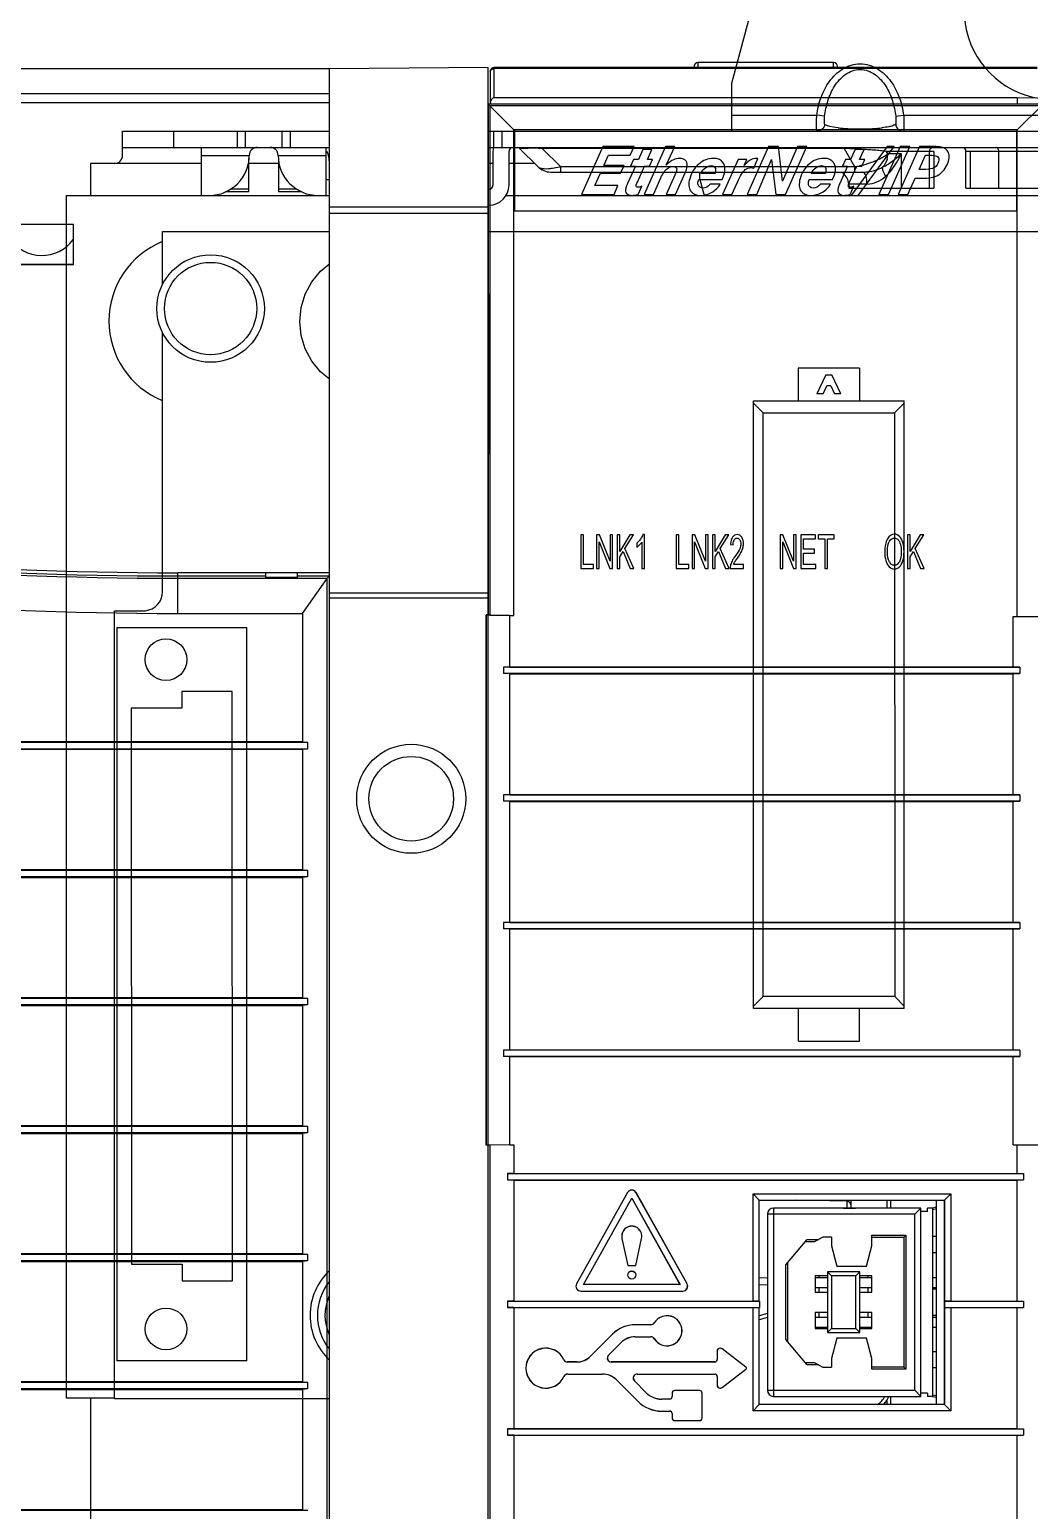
# Model space of a CAD drawing. Header units: millimetres. Extents: x 30557 to 235556, y -116603 to -73383.
# Drawn here: x 131482.9 to 131545.4, y -74309.4 to -74216.9 of the extents above; entities that cross this region are included whole.
import ezdxf

# ---------------------------------------------------------------- set-up
doc = ezdxf.new("R2010")
doc.units = ezdxf.units.MM

# ---------------------------------------------------------------- blocks, each defined once
blk = doc.blocks.new('1756-PA72')
at = {"linetype": 'Continuous'}
for p, q in [((8266.704, 5720.751), (8170.691, 5720.751)), ((8266.704, 5718.651), (8266.704, 5720.751)), ((8183.306, 5719.201), (8266.704, 5719.201)), ((8183.232, 5718.651), (8266.704, 5718.651)), ((8266.704, 5582.66), (8266.704, 5718.651)), ((8250.705, 5711.022), (8246.705, 5711.022)), ((8250.676, 5710.993), (8250.676, 5708.551)), ((8250.705, 5708.522), (8250.705, 5711.022)), ((8246.705, 5708.522), (8250.705, 5708.522)), ((8246.735, 5708.551), (8250.676, 5708.55)), ((8266.704, 5689.253), (8257.205, 5689.253)), ((8257.205, 5689.253), (8257.205, 5686.713)), ((8257.205, 5689.053), (8262.704, 5689.053)), ((8257.205, 5688.913), (8266.566, 5688.907)), ((8262.704, 5689.253), (8262.704, 5688.959)), ((8264.704, 5688.959), (8262.704, 5688.959)), ((8264.704, 5688.959), (8264.704, 5689.253)), ((8264.704, 5689.053), (8266.704, 5689.053)), ((8265.026, 5686.713), (8266.563, 5688.902)), ((8266.563, 5688.909), (8266.704, 5689.053)), ((8266.563, 5582.66), (8266.563, 5688.909)), ((8257.205, 5686.713), (8265.026, 5686.713)), ((8265.026, 5686.713), (8265.026, 5678.689)), ((8265.026, 5678.689), (8192.003, 5678.689)), ((8265.362, 5678.654), (8192.035, 5678.654)), ((8265.026, 5678.689), (8265.362, 5678.654)), ((8265.362, 5678.254), (8265.362, 5678.654)), ((8191.965, 5678.219), (8265.026, 5678.219)), ((8192.003, 5678.254), (8265.362, 5678.254)), ((8265.362, 5678.254), (8265.026, 5678.219)), ((8265.026, 5678.219), (8265.026, 5670.689)), ((8191.422, 5670.219), (8265.026, 5670.219)), ((8265.026, 5670.689), (8191.449, 5670.689)), ((8265.362, 5670.254), (8191.459, 5670.254)), ((8265.362, 5670.654), (8191.482, 5670.654)), ((8265.026, 5670.689), (8265.362, 5670.654)), ((8265.362, 5670.254), (8265.026, 5670.219)), ((8265.026, 5670.219), (8265.026, 5662.69)), ((8265.362, 5670.254), (8265.362, 5670.654)), ((8265.026, 5662.69), (8191.072, 5662.69)), ((8265.362, 5662.655), (8191.114, 5662.655)), ((8265.026, 5662.69), (8265.362, 5662.655)), ((8265.362, 5662.255), (8265.362, 5662.655)), ((8191.072, 5662.22), (8265.026, 5662.22)), ((8265.362, 5662.255), (8191.107, 5662.255)), ((8265.362, 5662.255), (8265.026, 5662.22)), ((8265.026, 5662.22), (8265.026, 5654.69)), ((8265.026, 5654.69), (8190.894, 5654.69)), ((8265.362, 5654.655), (8190.931, 5654.655)), ((8265.026, 5654.69), (8265.362, 5654.655)), ((8265.362, 5654.255), (8265.362, 5654.655)), ((8190.894, 5654.22), (8265.026, 5654.22)), ((8265.362, 5654.255), (8190.929, 5654.255)), ((8265.362, 5654.255), (8265.026, 5654.22)), ((8265.026, 5654.22), (8265.026, 5646.691)), ((8265.026, 5646.691), (8190.901, 5646.691)), ((8190.901, 5646.221), (8265.026, 5646.221)), ((8265.362, 5646.656), (8190.933, 5646.656)), ((8265.362, 5646.256), (8190.936, 5646.256)), ((8265.026, 5646.691), (8265.362, 5646.656)), ((8265.362, 5646.256), (8265.026, 5646.221)), ((8265.026, 5646.221), (8265.026, 5638.691)), ((8265.362, 5646.256), (8265.362, 5646.656)), ((8265.026, 5638.691), (8191.093, 5638.691)), ((8265.362, 5638.656), (8191.121, 5638.656)), ((8265.026, 5638.691), (8265.362, 5638.656)), ((8265.362, 5638.256), (8265.362, 5638.656)), ((8191.093, 5638.221), (8265.026, 5638.221)), ((8265.362, 5638.256), (8191.128, 5638.256)), ((8265.362, 5638.256), (8265.026, 5638.221)), ((8265.026, 5638.221), (8265.026, 5630.692)), ((8265.026, 5630.692), (8191.456, 5630.692)), ((8265.362, 5630.657), (8191.493, 5630.657)), ((8265.026, 5630.692), (8265.362, 5630.657))]:
    blk.add_line(p, q, dxfattribs=at)
for centre, radius, start, end in [((8248.721, 5711.491), 2.413, 214.20813, 324.19536), ((8257.205, 5941.937), 252.684, 260.89232, 270), ((8257.205, 5941.737), 252.824, 260.89238, 270.00006), ((8257.205, 5941.737), 252.684, 260.89244, 270.00013), ((8257.205, 5941.737), 255.024, 260.89232, 270)]:
    blk.add_arc(centre, radius, start, end, dxfattribs=at)
blk = doc.blocks.new('1756-EN2TR-Z')
at = {"color": 7, "linetype": 'Continuous'}
for p, q in [((0.02, 144.484), (0.02, 142.436)), ((34.206, 144.733), (0.269, 144.733)), ((12.752, 144.783), (12.752, 144.733)), ((21.474, 145.032), (13.001, 145.032)), ((21.723, 144.733), (21.723, 144.783)), ((32.962, 142.828), (0.269, 142.828)), ((32.962, 142.828), (34.206, 142.85)), ((32.962, 142.828), (32.962, 142.436)), ((-0.115, 142.436), (-0.115, 110.511)), ((1.495, 140.826), (-0.115, 142.436)), ((34.57, 142.436), (-0.115, 142.436)), ((0, 110.503), (0, 142.321)), ((34.455, 142.321), (0, 142.321)), ((32.96, 140.826), (34.57, 142.436)), ((1.495, 110.477), (1.495, 140.826)), ((32.96, 140.826), (1.495, 140.826)), ((1.528, 140.826), (1.528, 135.762)), ((32.927, 135.762), (32.927, 140.826)), ((32.96, 110.424), (32.96, 140.826)), ((7.054, 139.789), (5.721, 136.799)), ((9.011, 139.789), (7.054, 139.789)), ((8.762, 139.237), (9.011, 139.789)), ((10.974, 139.789), (9.637, 136.799)), ((11.549, 139.789), (10.974, 139.789)), ((11.019, 138.628), (11.549, 139.789)), ((17.416, 139.789), (16.085, 136.799)), ((18.027, 139.789), (17.416, 139.789)), ((18.285, 137.617), (18.027, 139.789)), ((19.217, 139.789), (18.285, 137.617)), ((18.472, 136.799), (19.801, 139.789)), ((19.801, 139.789), (19.217, 139.789)), ((24.818, 139.789), (22.572, 136.736)), ((23.009, 136.736), (25.254, 139.789)), ((25.64, 139.789), (24.303, 136.799)), ((25.254, 139.789), (24.818, 139.789)), ((24.91, 136.799), (26.247, 139.789)), ((26.848, 139.789), (25.513, 136.799)), ((26.247, 139.789), (25.64, 139.789)), ((27.893, 139.789), (26.848, 139.789)), ((7.121, 138.608), (7.4, 139.237)), ((7.4, 139.237), (8.762, 139.237)), ((8.961, 138.981), (8.774, 138.563)), ((9.274, 138.981), (8.961, 138.981)), ((9.558, 139.603), (9.274, 138.981)), ((10.125, 139.603), (9.558, 139.603)), ((9.84, 138.981), (10.125, 139.603)), ((10.157, 138.981), (9.84, 138.981)), ((9.972, 138.563), (10.157, 138.981)), ((15.521, 138.981), (14.54, 136.799)), ((16.061, 138.981), (15.521, 138.981)), ((15.889, 138.608), (16.061, 138.981)), ((16.485, 138.443), (16.732, 139.04)), ((16.732, 139.04), (16.636, 139.046)), ((16.67, 136.799), (17.604, 138.969)), ((17.604, 138.969), (17.863, 136.799)), ((22.226, 138.981), (22.039, 138.563)), ((22.539, 138.981), (22.226, 138.981)), ((22.823, 139.603), (22.539, 138.981)), ((23.389, 139.603), (22.823, 139.603)), ((23.105, 138.981), (23.389, 139.603)), ((23.422, 138.981), (23.105, 138.981)), ((23.237, 138.563), (23.422, 138.981)), ((26.831, 138.354), (27.224, 139.237)), ((27.224, 139.237), (27.611, 139.237)), ((6.563, 137.351), (6.899, 138.113)), ((6.899, 138.113), (8.154, 138.113)), ((8.38, 138.608), (7.121, 138.608)), ((8.154, 138.113), (8.38, 138.608)), ((9.085, 138.563), (8.601, 137.477)), ((8.774, 138.563), (9.085, 138.563)), ((9.216, 137.568), (9.667, 138.563)), ((9.667, 138.563), (9.972, 138.563)), ((11.557, 138.007), (11.02, 136.799)), ((11.604, 136.799), (12.202, 138.135)), ((14.075, 138.094), (13.176, 138.094)), ((20.975, 138.094), (20.076, 138.094)), ((22.349, 138.563), (21.866, 137.477)), ((22.039, 138.563), (22.349, 138.563)), ((22.481, 137.568), (22.932, 138.563)), ((22.932, 138.563), (23.237, 138.563)), ((27.247, 138.354), (26.831, 138.354)), ((7.995, 137.351), (6.563, 137.351)), ((7.755, 136.799), (7.995, 137.351)), ((9.258, 136.799), (9.484, 137.303)), ((10.218, 136.799), (10.676, 137.82)), ((13.015, 137.607), (13.052, 137.717)), ((13.052, 137.717), (14.518, 137.717)), ((14.39, 137.43), (13.755, 137.43)), ((15.125, 136.799), (15.469, 137.568)), ((19.915, 137.607), (19.952, 137.717)), ((19.952, 137.717), (21.418, 137.717)), ((21.291, 137.43), (20.655, 137.43)), ((22.522, 136.799), (22.749, 137.303)), ((26.128, 136.799), (26.579, 137.802)), ((26.579, 137.802), (27.174, 137.802)), ((5.721, 136.799), (7.755, 136.799)), ((9.637, 136.799), (10.218, 136.799)), ((11.02, 136.799), (11.604, 136.799)), ((14.54, 136.799), (15.125, 136.799)), ((16.085, 136.799), (16.67, 136.799)), ((17.863, 136.799), (18.472, 136.799)), ((22.572, 136.736), (23.009, 136.736)), ((24.303, 136.799), (24.91, 136.799)), ((25.513, 136.799), (26.128, 136.799)), ((1.528, 135.762), (32.927, 135.762)), ((-0.104, 120.565), (-0.104, 130.585)), ((-0.104, 130.585), (-0.09, 130.585)), ((-0.09, 130.585), (-0.09, 120.565)), ((-0.09, 120.565), (-0.104, 120.565)), ((5.679, 115.524), (5.679, 113.415)), ((5.846, 115.524), (5.679, 115.524)), ((5.846, 113.663), (5.846, 115.524)), ((6.667, 115.524), (6.667, 113.415)), ((6.839, 115.524), (6.667, 115.524)), ((6.828, 113.415), (6.828, 115.072)), ((6.828, 115.072), (7.493, 113.415)), ((7.504, 113.868), (6.839, 115.524)), ((7.504, 115.524), (7.504, 113.868)), ((7.665, 115.524), (7.504, 115.524)), ((7.665, 113.415), (7.665, 115.524)), ((7.939, 115.524), (7.939, 113.415)), ((8.107, 115.524), (7.939, 115.524)), ((8.736, 115.524), (8.107, 114.478)), ((8.107, 114.478), (8.107, 115.524)), ((8.432, 114.669), (8.963, 115.524)), ((8.963, 115.524), (8.736, 115.524)), ((9.182, 115.003), (9.182, 114.753)), ((9.493, 115.065), (9.493, 113.415)), ((9.648, 115.533), (9.548, 115.533)), ((9.648, 113.415), (9.648, 115.533)), ((11.643, 115.524), (11.643, 113.415)), ((11.811, 115.524), (11.643, 115.524)), ((11.811, 113.663), (11.811, 115.524)), ((12.632, 115.524), (12.632, 113.415)), ((12.804, 115.524), (12.632, 115.524)), ((12.793, 113.415), (12.793, 115.072)), ((12.793, 115.072), (13.458, 113.415)), ((13.469, 113.868), (12.804, 115.524)), ((13.469, 115.524), (13.469, 113.868)), ((13.629, 115.524), (13.469, 115.524)), ((13.629, 113.415), (13.629, 115.524)), ((13.904, 115.524), (13.904, 113.415)), ((14.072, 115.524), (13.904, 115.524)), ((14.7, 115.524), (14.072, 114.478)), ((14.072, 114.478), (14.072, 115.524)), ((14.396, 114.669), (14.927, 115.524)), ((14.927, 115.524), (14.7, 115.524)), ((15.037, 114.923), (15.197, 114.895)), ((18.141, 115.524), (18.141, 113.415)), ((18.313, 115.524), (18.141, 115.524)), ((18.301, 113.415), (18.301, 115.072)), ((18.301, 115.072), (18.966, 113.415)), ((18.978, 113.868), (18.313, 115.524)), ((18.978, 115.524), (18.978, 113.868)), ((19.138, 115.524), (18.978, 115.524)), ((19.138, 113.415), (19.138, 115.524)), ((19.423, 115.524), (19.423, 113.415)), ((20.338, 115.524), (19.423, 115.524)), ((19.591, 114.629), (19.591, 115.275)), ((19.591, 115.275), (20.338, 115.275)), ((20.338, 115.275), (20.338, 115.524)), ((20.504, 115.524), (20.504, 115.275)), ((21.508, 115.524), (20.504, 115.524)), ((20.504, 115.275), (20.921, 115.275)), ((20.921, 115.275), (20.921, 113.415)), ((21.089, 113.415), (21.089, 115.275)), ((21.089, 115.275), (21.508, 115.275)), ((21.508, 115.275), (21.508, 115.524)), ((26.091, 115.524), (26.091, 113.415)), ((26.259, 115.524), (26.091, 115.524)), ((26.887, 115.524), (26.259, 114.478)), ((26.259, 114.478), (26.259, 115.524)), ((26.583, 114.669), (27.114, 115.524)), ((27.114, 115.524), (26.887, 115.524)), ((8.107, 114.146), (8.314, 114.482)), ((8.107, 113.415), (8.107, 114.146)), ((8.314, 114.482), (8.765, 113.415)), ((8.986, 113.415), (8.432, 114.669)), ((14.072, 114.146), (14.279, 114.482)), ((14.072, 113.415), (14.072, 114.146)), ((14.279, 114.482), (14.73, 113.415)), ((14.951, 113.415), (14.396, 114.669)), ((20.291, 114.629), (19.591, 114.629)), ((19.591, 113.663), (19.591, 114.382)), ((19.591, 114.382), (20.291, 114.382)), ((20.291, 114.382), (20.291, 114.629)), ((26.259, 114.146), (26.466, 114.482)), ((26.259, 113.415), (26.259, 114.146)), ((26.466, 114.482), (26.917, 113.415)), ((27.138, 113.415), (26.583, 114.669)), ((5.679, 113.415), (6.47, 113.415)), ((6.47, 113.663), (5.846, 113.663)), ((6.47, 113.415), (6.47, 113.663)), ((6.667, 113.415), (6.828, 113.415)), ((7.493, 113.415), (7.665, 113.415)), ((7.939, 113.415), (8.107, 113.415)), ((8.765, 113.415), (8.986, 113.415)), ((9.493, 113.415), (9.648, 113.415)), ((11.643, 113.415), (12.434, 113.415)), ((12.434, 113.663), (11.811, 113.663)), ((12.434, 113.415), (12.434, 113.663)), ((12.632, 113.415), (12.793, 113.415)), ((13.458, 113.415), (13.629, 113.415)), ((13.904, 113.415), (14.072, 113.415)), ((14.73, 113.415), (14.951, 113.415)), ((15.008, 113.415), (15.844, 113.415)), ((15.844, 113.663), (15.223, 113.663)), ((15.844, 113.415), (15.844, 113.663)), ((18.141, 113.415), (18.301, 113.415)), ((18.966, 113.415), (19.138, 113.415)), ((19.423, 113.415), (20.368, 113.415)), ((20.368, 113.663), (19.591, 113.663)), ((20.368, 113.415), (20.368, 113.663)), ((20.921, 113.415), (21.089, 113.415)), ((26.091, 113.415), (26.259, 113.415)), ((26.917, 113.415), (27.138, 113.415)), ((-0.249, 110.511), (-0.249, 77.368)), ((-0.249, 110.511), (-0.24, 110.503)), ((-0.002, 110.511), (-0.249, 110.511)), ((-0.24, 77.377), (-0.24, 110.503)), ((1.246, 110.477), (-0.24, 110.503)), ((-0.002, 110.511), (0, 110.503)), ((0, 110.503), (1.495, 110.477)), ((1.246, 107.251), (1.246, 110.477)), ((1.246, 110.477), (1.495, 110.477)), ((32.71, 107.251), (32.71, 110.424)), ((32.71, 110.424), (34.57, 110.424)), ((1.246, 107.251), (0.847, 107.244)), ((0.847, 107.244), (0.847, 106.845)), ((33.109, 107.244), (0.847, 107.244)), ((33.109, 106.845), (0.847, 106.845)), ((1.246, 106.838), (0.847, 106.845)), ((1.246, 107.251), (32.71, 107.251)), ((1.246, 99.277), (1.246, 106.838)), ((1.246, 106.838), (32.71, 106.838)), ((32.71, 107.251), (33.109, 107.244)), ((32.71, 106.838), (33.109, 106.845)), ((32.71, 99.277), (32.71, 106.838)), ((33.109, 107.244), (33.109, 106.845)), ((1.246, 99.277), (0.847, 99.27)), ((0.847, 99.27), (0.847, 98.871)), ((33.109, 99.27), (0.847, 99.27)), ((1.246, 99.277), (32.71, 99.277)), ((32.71, 99.277), (33.109, 99.27)), ((33.109, 99.27), (33.109, 98.871)), ((33.109, 98.871), (0.847, 98.871)), ((1.246, 98.864), (0.847, 98.871)), ((1.246, 91.302), (1.246, 98.864)), ((1.246, 98.864), (32.71, 98.864)), ((32.71, 98.864), (33.109, 98.871)), ((32.71, 91.302), (32.71, 98.864)), ((1.246, 91.302), (0.847, 91.295)), ((0.847, 91.295), (0.847, 90.897)), ((33.109, 91.295), (0.847, 91.295)), ((33.109, 90.897), (0.847, 90.897)), ((1.246, 90.89), (0.847, 90.897)), ((1.246, 91.302), (32.71, 91.302)), ((1.246, 83.328), (1.246, 90.89)), ((1.246, 90.89), (32.71, 90.89)), ((32.71, 91.302), (33.109, 91.295)), ((32.71, 90.89), (33.109, 90.897)), ((32.71, 83.328), (32.71, 90.89)), ((33.109, 91.295), (33.109, 90.897)), ((1.246, 83.328), (0.847, 83.321)), ((0.847, 83.321), (0.847, 82.922)), ((33.109, 83.321), (0.847, 83.321)), ((1.246, 83.328), (32.71, 83.328)), ((32.71, 83.328), (33.109, 83.321)), ((33.109, 83.321), (33.109, 82.922)), ((33.109, 82.922), (0.847, 82.922)), ((1.246, 82.915), (0.847, 82.922)), ((1.246, 77.403), (1.246, 82.915)), ((1.246, 82.915), (32.71, 82.915)), ((32.71, 82.915), (33.109, 82.922)), ((32.71, 77.405), (32.71, 82.915)), ((-0.249, 77.368), (-0.24, 77.377)), ((0, 77.368), (-0.249, 77.368)), ((1.246, 77.403), (-0.24, 77.377)), ((1.495, 77.403), (0, 77.377)), ((0, 0), (0, 77.377)), ((1.246, 77.403), (1.495, 77.403)), ((1.495, 77.403), (1.495, 75.607)), ((32.71, 77.405), (34.455, 77.405)), ((32.96, 75.607), (32.96, 77.405)), ((1.495, 75.607), (1.096, 75.601)), ((1.096, 75.601), (1.096, 75.202)), ((1.096, 75.601), (33.358, 75.601)), ((1.096, 75.202), (33.358, 75.202)), ((1.495, 75.195), (1.096, 75.202)), ((1.495, 75.607), (32.96, 75.607)), ((1.495, 75.195), (1.495, 67.633)), ((1.495, 75.195), (32.96, 75.195)), ((32.96, 75.607), (33.358, 75.601)), ((32.96, 75.195), (33.358, 75.202)), ((32.96, 67.633), (32.96, 75.195)), ((33.358, 75.601), (33.358, 75.202)), ((8.598, 74.416), (5.408, 68.708)), ((8.602, 74.414), (5.412, 68.706)), ((5.843, 68.66), (8.863, 74.063)), ((5.851, 68.664), (8.863, 74.054)), ((8.863, 74.054), (8.863, 74.063)), ((8.863, 74.063), (11.883, 68.66)), ((8.863, 74.054), (11.875, 68.664)), ((12.314, 68.706), (9.124, 74.414)), ((12.317, 68.708), (9.128, 74.416)), ((16.442, 67.633), (16.442, 74.337)), ((16.442, 74.337), (28.802, 74.337)), ((16.834, 73.945), (16.442, 74.337)), ((28.41, 73.945), (28.802, 74.337)), ((28.802, 74.337), (28.802, 67.633)), ((16.834, 73.945), (28.41, 73.945)), ((16.834, 67.626), (16.834, 73.945)), ((26.939, 73.44), (17.723, 73.44)), ((22.078, 73.44), (22.078, 73.442)), ((22.078, 73.442), (22.837, 73.442)), ((22.547, 73.945), (22.547, 73.442)), ((22.837, 73.44), (22.837, 73.442)), ((25.039, 73.945), (25.039, 73.44)), ((26.939, 73.44), (26.559, 73.061)), ((26.939, 61.677), (26.939, 73.44)), ((27.352, 73.238), (26.939, 73.238)), ((27.661, 73.44), (27.352, 73.44)), ((27.352, 73.238), (27.352, 73.44)), ((27.901, 73.492), (27.661, 73.44)), ((27.661, 73.44), (27.661, 61.677)), ((27.661, 73.364), (27.901, 73.416)), ((27.901, 61.173), (27.901, 73.945)), ((28.397, 73.945), (28.397, 61.173)), ((28.41, 73.945), (28.41, 67.626)), ((17.343, 73.061), (17.343, 62.057)), ((8.246, 71.548), (8.61, 69.852)), ((8.25, 71.549), (8.614, 69.856)), ((9.112, 69.856), (9.476, 71.549)), ((9.116, 69.852), (9.48, 71.548)), ((18.483, 69.889), (19.818, 71.478)), ((19.711, 71.352), (20.312, 71.352)), ((19.818, 71.478), (20.55, 71.478)), ((20.812, 71.617), (20.312, 71.352)), ((21.344, 71.617), (20.812, 71.617)), ((21.344, 71.617), (21.344, 71.078)), ((23.875, 71.744), (26.002, 71.744)), ((23.875, 71.078), (23.875, 71.744)), ((23.875, 71.617), (25.876, 71.617)), ((25.876, 71.617), (26.002, 71.744)), ((25.876, 71.617), (25.876, 63.5)), ((26.002, 71.744), (26.002, 63.374)), ((27.901, 71.668), (27.661, 71.668)), ((21.344, 71.078), (21.685, 69.812)), ((23.534, 69.812), (23.875, 71.078)), ((27.901, 70.655), (27.661, 70.655)), ((8.61, 69.852), (8.614, 69.856)), ((8.61, 69.852), (9.116, 69.852)), ((8.614, 69.856), (9.112, 69.856)), ((9.116, 69.852), (9.112, 69.856)), ((18.483, 65.228), (18.483, 69.889)), ((18.609, 65.078), (18.609, 70.04)), ((23.116, 69.458), (21.09, 69.458)), ((21.09, 69.458), (21.09, 65.66)), ((21.09, 69.458), (21.344, 69.205)), ((21.685, 69.812), (23.534, 69.812)), ((23.116, 69.458), (22.863, 69.205)), ((23.116, 65.66), (23.116, 69.458)), ((5.851, 68.664), (5.843, 68.66)), ((11.883, 68.66), (5.843, 68.66)), ((11.875, 68.664), (5.851, 68.664)), ((11.875, 68.664), (11.883, 68.66)), ((21.09, 69.205), (20.331, 69.205)), ((20.331, 69.205), (20.331, 68.192)), ((20.331, 69.116), (21.09, 69.116)), ((20.331, 68.483), (21.09, 68.483)), ((20.584, 69.116), (20.584, 69.205)), ((20.584, 68.192), (20.584, 68.483)), ((22.863, 69.205), (21.344, 69.205)), ((21.344, 69.205), (21.344, 65.913)), ((22.863, 65.913), (22.863, 69.205)), ((23.875, 69.205), (23.116, 69.205)), ((23.116, 69.116), (23.875, 69.116)), ((23.116, 68.483), (23.875, 68.483)), ((23.622, 69.205), (23.622, 69.116)), ((23.622, 68.483), (23.622, 68.192)), ((23.875, 68.192), (23.875, 69.205)), ((27.661, 69.116), (27.901, 69.116)), ((27.661, 68.483), (27.901, 68.483)), ((1.495, 67.633), (1.096, 67.626)), ((1.096, 67.626), (1.096, 67.228)), ((1.096, 67.626), (16.834, 67.626)), ((1.495, 67.633), (16.442, 67.633)), ((5.673, 68.261), (12.053, 68.261)), ((5.673, 68.257), (12.053, 68.257)), ((16.836, 67.626), (16.442, 67.633)), ((16.836, 67.626), (16.836, 67.228)), ((20.331, 68.192), (21.09, 68.192)), ((23.116, 68.192), (23.875, 68.192)), ((27.901, 68.377), (27.661, 68.377)), ((28.802, 67.633), (28.409, 67.626)), ((28.409, 67.626), (28.409, 67.228)), ((28.41, 67.626), (33.358, 67.626)), ((28.802, 67.633), (32.96, 67.633)), ((32.96, 67.633), (33.358, 67.626)), ((33.358, 67.626), (33.358, 67.228)), ((1.096, 67.228), (16.834, 67.228)), ((1.495, 67.221), (1.096, 67.228)), ((1.495, 67.221), (1.495, 59.659)), ((1.495, 67.221), (16.442, 67.221)), ((16.442, 67.221), (16.836, 67.228)), ((16.442, 60.781), (16.442, 67.221)), ((16.834, 61.173), (16.834, 67.228)), ((21.09, 66.926), (20.331, 66.926)), ((20.331, 66.926), (20.331, 65.913)), ((20.331, 66.635), (21.09, 66.635)), ((20.584, 66.635), (20.584, 66.926)), ((23.875, 66.926), (23.116, 66.926)), ((23.116, 66.635), (23.875, 66.635)), ((23.622, 66.926), (23.622, 66.635)), ((23.875, 65.913), (23.875, 66.926)), ((27.901, 66.741), (27.661, 66.741)), ((27.661, 66.635), (27.901, 66.635)), ((28.409, 67.227), (28.802, 67.221)), ((28.41, 67.227), (33.358, 67.228)), ((28.41, 67.228), (28.41, 61.173)), ((28.802, 67.221), (32.96, 67.221)), ((28.802, 67.221), (28.802, 60.781)), ((32.96, 67.221), (33.358, 67.228)), ((32.96, 59.659), (32.96, 67.221)), ((10.058, 66.154), (9.076, 66.154)), ((10.058, 66.15), (9.076, 66.15)), ((17.343, 66.6), (16.834, 66.464)), ((20.331, 66.002), (21.09, 66.002)), ((20.331, 65.913), (21.09, 65.913)), ((20.584, 65.913), (20.584, 66.002)), ((21.09, 65.66), (21.344, 65.913)), ((21.344, 65.913), (22.863, 65.913)), ((23.116, 65.66), (22.863, 65.913)), ((23.116, 66.002), (23.875, 66.002)), ((23.116, 65.913), (23.875, 65.913)), ((23.622, 66.002), (23.622, 65.913)), ((27.661, 66.002), (27.901, 66.002)), ((7.663, 65.569), (6.284, 64.189)), ((7.666, 65.566), (6.287, 64.186)), ((7.404, 64.247), (8.195, 65.037)), ((7.407, 64.244), (8.198, 65.034)), ((9.076, 65.402), (10.058, 65.402)), ((9.076, 65.398), (10.058, 65.398)), ((19.818, 63.64), (18.483, 65.228)), ((21.09, 65.66), (23.116, 65.66)), ((21.685, 65.306), (21.344, 64.04)), ((23.534, 65.306), (21.685, 65.306)), ((23.875, 64.04), (23.534, 65.306)), ((14.2, 64.499), (14.2, 63.977)), ((14.204, 64.499), (14.204, 63.977)), ((15.997, 63.502), (14.505, 64.647)), ((15.999, 63.506), (14.507, 64.651)), ((21.344, 64.04), (21.344, 63.5)), ((23.875, 63.374), (23.875, 64.04)), ((27.901, 64.462), (27.661, 64.462)), ((5.406, 63.826), (4.844, 63.826)), ((5.406, 63.821), (4.844, 63.821)), ((4.869, 63.074), (7.025, 63.074)), ((4.869, 63.069), (7.025, 63.069)), ((14.048, 63.826), (7.581, 63.826)), ((14.048, 63.821), (7.581, 63.821)), ((9.2, 63.074), (14.048, 63.074)), ((9.2, 63.069), (14.048, 63.069)), ((14.505, 62.232), (15.997, 63.377)), ((14.507, 62.229), (15.999, 63.374)), ((20.312, 63.766), (19.711, 63.766)), ((20.55, 63.64), (19.818, 63.64)), ((20.312, 63.766), (20.812, 63.5)), ((20.812, 63.5), (21.344, 63.5)), ((25.876, 63.5), (23.875, 63.5)), ((26.002, 63.374), (23.875, 63.374)), ((25.876, 63.5), (26.002, 63.374)), ((27.901, 63.45), (27.661, 63.45)), ((7.903, 62.706), (9.236, 61.373)), ((7.906, 62.709), (9.239, 61.376)), ((9.768, 61.905), (9.024, 62.648)), ((9.771, 61.908), (9.027, 62.651)), ((13.1, 62.042), (11.542, 62.042)), ((13.1, 62.038), (11.542, 62.038)), ((14.2, 62.918), (14.2, 62.381)), ((14.204, 62.918), (14.204, 62.381)), ((26.939, 61.677), (26.559, 62.057)), ((11.231, 61.508), (10.736, 61.508)), ((11.231, 61.504), (10.736, 61.504)), ((11.382, 61.882), (11.382, 61.659)), ((11.386, 61.882), (11.386, 61.659)), ((13.255, 60.325), (13.255, 61.882)), ((13.26, 60.325), (13.26, 61.882)), ((16.834, 61.173), (16.442, 60.781)), ((28.41, 61.173), (16.834, 61.173)), ((17.723, 61.677), (26.939, 61.677)), ((22.078, 61.677), (22.078, 61.676)), ((22.078, 61.676), (22.837, 61.676)), ((22.837, 61.677), (22.837, 61.676)), ((25.039, 61.677), (25.039, 61.173)), ((27.352, 61.88), (26.939, 61.88)), ((27.352, 61.88), (27.352, 61.677)), ((27.661, 61.677), (27.352, 61.677)), ((27.901, 61.702), (27.661, 61.753)), ((27.661, 61.677), (27.901, 61.626)), ((28.41, 61.173), (28.802, 60.781)), ((10.736, 60.756), (11.231, 60.756)), ((10.736, 60.752), (11.231, 60.752)), ((11.382, 60.6), (11.382, 60.325)), ((11.386, 60.6), (11.386, 60.325)), ((11.542, 60.169), (13.1, 60.169)), ((11.542, 60.165), (13.1, 60.165)), ((28.802, 60.781), (16.442, 60.781)), ((1.495, 59.659), (1.096, 59.652)), ((1.096, 59.652), (1.096, 59.253)), ((1.096, 59.652), (33.358, 59.652)), ((1.096, 59.253), (33.358, 59.253)), ((1.495, 59.246), (1.096, 59.253)), ((1.495, 59.659), (32.96, 59.659)), ((1.495, 59.246), (1.495, 51.685)), ((1.495, 59.246), (32.96, 59.246)), ((32.96, 59.659), (33.358, 59.652)), ((32.96, 59.246), (33.358, 59.253)), ((32.96, 51.685), (32.96, 59.246)), ((33.358, 59.652), (33.358, 59.253))]:
    blk.add_line(p, q, dxfattribs=at)
at = {"color": 9, "linetype": 'Continuous'}
for p, q in [((0.269, 142.828), (0.269, 144.733)), ((34.206, 144.66), (0.269, 144.66)), ((13.001, 145.032), (13.001, 144.733)), ((21.474, 144.733), (21.474, 145.032)), ((8.598, 74.416), (8.602, 74.414)), ((9.128, 74.416), (9.124, 74.414)), ((17.723, 73.44), (17.723, 61.677)), ((22.307, 73.871), (19.09, 73.946)), ((22.308, 73.945), (22.307, 73.871)), ((22.307, 73.871), (22.307, 73.442)), ((24.799, 73.945), (24.799, 73.44)), ((26.559, 73.061), (17.343, 73.061)), ((26.559, 62.057), (26.559, 73.061)), ((8.246, 71.548), (8.25, 71.549)), ((9.48, 71.548), (9.476, 71.549)), ((5.408, 68.708), (5.412, 68.706)), ((12.317, 68.708), (12.314, 68.706)), ((16.834, 69.088), (17.343, 69.1)), ((16.834, 68.648), (17.343, 68.659)), ((5.673, 68.257), (5.673, 68.261)), ((12.053, 68.257), (12.053, 68.261)), ((17.343, 66.856), (16.834, 66.719)), ((9.076, 66.154), (9.076, 66.15)), ((10.058, 66.154), (10.058, 66.15)), ((10.267, 66.27), (10.27, 66.268)), ((7.663, 65.569), (7.666, 65.566)), ((8.198, 65.034), (8.195, 65.037)), ((9.076, 65.398), (9.076, 65.402)), ((10.058, 65.398), (10.058, 65.402)), ((10.267, 65.282), (10.27, 65.284)), ((4.622, 63.967), (4.618, 63.965)), ((6.284, 64.189), (6.287, 64.186)), ((7.407, 64.244), (7.404, 64.247)), ((14.2, 64.499), (14.204, 64.499)), ((14.2, 63.977), (14.204, 63.977)), ((14.507, 64.651), (14.505, 64.647)), ((4.844, 63.826), (4.844, 63.821)), ((4.869, 63.069), (4.869, 63.074)), ((5.406, 63.826), (5.406, 63.821)), ((7.025, 63.069), (7.025, 63.074)), ((7.581, 63.826), (7.581, 63.821)), ((9.2, 63.069), (9.2, 63.074)), ((14.048, 63.826), (14.048, 63.821)), ((14.048, 63.069), (14.048, 63.074)), ((15.999, 63.506), (15.997, 63.502)), ((15.999, 63.374), (15.997, 63.377)), ((4.622, 62.912), (4.618, 62.914)), ((7.903, 62.706), (7.906, 62.709)), ((9.027, 62.651), (9.024, 62.648)), ((11.542, 62.042), (11.542, 62.038)), ((13.1, 62.042), (13.1, 62.038)), ((14.2, 62.918), (14.204, 62.918)), ((14.2, 62.381), (14.204, 62.381)), ((14.507, 62.229), (14.505, 62.232)), ((17.343, 62.057), (26.559, 62.057)), ((9.236, 61.373), (9.239, 61.376)), ((9.771, 61.908), (9.768, 61.905)), ((10.736, 61.508), (10.736, 61.504)), ((11.231, 61.508), (11.231, 61.504)), ((11.382, 61.882), (11.386, 61.882)), ((11.382, 61.659), (11.386, 61.659)), ((13.26, 61.882), (13.255, 61.882)), ((24.799, 61.407), (24.799, 61.173)), ((10.736, 60.752), (10.736, 60.756)), ((11.231, 60.752), (11.231, 60.756)), ((11.382, 60.6), (11.386, 60.6)), ((11.382, 60.325), (11.386, 60.325)), ((11.542, 60.165), (11.542, 60.169)), ((13.1, 60.165), (13.1, 60.169)), ((13.26, 60.325), (13.255, 60.325))]:
    blk.add_line(p, q, dxfattribs=at)
at = {"color": 7, "linetype": 'Continuous'}
for radius in [0.254, 0.249]:
    blk.add_circle((8.863, 69.258), radius, dxfattribs=at)
for centre, radius, start, end in [((0.269, 144.484), 0.249, 90, 180), ((13.001, 144.783), 0.249, 90, 180), ((21.474, 144.783), 0.249, 0, 90), ((14.835, 114.946), 1.007, 345.7639, 0.07894), ((15.732, 113.435), 0.724, 167.28761, 181.65753), ((8.863, 74.268), 0.303, 29.2, 150.8), ((8.863, 74.268), 0.299, 29.2, 150.8), ((17.723, 73.061), 0.38, 90, 180), ((8.863, 71.68), 0.631, 347.86859, 192.13141), ((8.863, 71.68), 0.627, 347.86859, 192.13141), ((5.673, 68.56), 0.303, 150.8, 270), ((5.673, 68.56), 0.299, 150.8, 270), ((12.053, 68.56), 0.303, 270, 29.2), ((12.053, 68.56), 0.299, 270, 29.2), ((11.065, 65.776), 0.939, 211.75686, 148.24314), ((11.065, 65.776), 0.934, 211.75686, 148.24314), ((9.076, 64.156), 1.998, 90, 135), ((9.076, 64.156), 1.994, 90, 135), ((10.058, 66.399), 0.245, 270, 328.24314), ((10.058, 66.399), 0.249, 270, 328.24314), ((9.076, 64.156), 1.246, 90, 135), ((9.076, 64.156), 1.242, 90, 135), ((10.058, 65.153), 0.249, 31.75686, 90), ((10.058, 65.153), 0.245, 31.75686, 90), ((3.489, 63.44), 1.25, 24.95499, 335.04501), ((3.489, 63.44), 1.246, 24.95499, 335.04501), ((4.844, 64.071), 0.249, 204.95499, 270), ((4.844, 64.071), 0.245, 204.95499, 270), ((5.406, 65.067), 1.242, 270, 315), ((5.406, 65.067), 1.246, 270, 315), ((7.581, 64.071), 0.249, 135, 270), ((7.581, 64.071), 0.245, 135, 270), ((14.048, 63.977), 0.156, 270, 0), ((14.048, 63.977), 0.151, 270, 0), ((14.391, 64.499), 0.191, 52.5, 180), ((14.391, 64.499), 0.187, 52.5, 180), ((4.869, 62.798), 0.276, 90, 155.04501), ((4.869, 62.798), 0.272, 90, 155.04501), ((7.025, 61.828), 1.246, 45, 90), ((7.025, 61.828), 1.242, 45, 90), ((9.2, 62.825), 0.249, 90, 225), ((9.2, 62.825), 0.245, 90, 225), ((14.048, 62.918), 0.156, 0, 90), ((14.048, 62.918), 0.151, 0, 90), ((15.949, 63.44), 0.079, 307.5, 52.5), ((15.949, 63.44), 0.0833, 307.5, 52.5), ((11.542, 61.882), 0.16, 90, 180), ((11.542, 61.882), 0.156, 90, 180), ((13.1, 61.882), 0.16, 0, 90), ((13.1, 61.882), 0.156, 0, 90), ((14.391, 62.381), 0.191, 180, 307.5), ((14.391, 62.381), 0.187, 180, 307.5), ((17.723, 62.057), 0.38, 180, 270), ((10.736, 62.873), 2.122, 225, 270), ((10.736, 62.873), 2.118, 225, 270), ((10.736, 62.873), 1.37, 225, 270), ((10.736, 62.873), 1.366, 225, 270), ((11.231, 61.659), 0.156, 270, 0), ((11.231, 61.659), 0.151, 270, 0), ((23.544, 62.22), 1.495, 315.54334, 338.71322), ((11.231, 60.6), 0.156, 0, 90), ((11.231, 60.6), 0.151, 0, 90), ((11.542, 60.325), 0.16, 180, 270), ((11.542, 60.325), 0.156, 180, 270), ((13.1, 60.325), 0.16, 270, 0), ((13.1, 60.325), 0.156, 270, 0)]:
    blk.add_arc(centre, radius, start, end, dxfattribs=at)
at = {"color": 9, "linetype": 'Continuous'}
blk.add_arc((23.553, 62.22), 1.246, 302.79782, 334.17935, dxfattribs=at)
at = {"color": 7, "linetype": 'Continuous'}
blk.add_ellipse((0.269, 142.47), major_axis=(0, 0.359), ratio=0.694764, start_param=0, end_param=1.570796, dxfattribs=at)
at = {"color": 9, "linetype": 'Continuous'}
for points, knots in [([(0.02, 144.484), (0.02, 144.49), (0.021, 144.501), (0.024, 144.518), (0.03, 144.535), (0.039, 144.552), (0.049, 144.567), (0.062, 144.582), (0.076, 144.596), (0.093, 144.609), (0.111, 144.62), (0.131, 144.631), (0.152, 144.639), (0.174, 144.647), (0.197, 144.653), (0.228, 144.658), (0.253, 144.66), (0.269, 144.66)], [0, 0, 0, 0, 0.051464, 0.103417, 0.156315, 0.210556, 0.266459, 0.324256, 0.384088, 0.446005, 0.50998, 0.57591, 0.643631, 0.712923, 0.783524, 0.855137, 1, 1, 1, 1]), ([(22.547, 73.647), (22.547, 73.654), (22.547, 73.669), (22.543, 73.69), (22.537, 73.711), (22.53, 73.731), (22.519, 73.751), (22.507, 73.769), (22.493, 73.787), (22.478, 73.803), (22.46, 73.818), (22.441, 73.831), (22.421, 73.843), (22.4, 73.852), (22.377, 73.86), (22.354, 73.866), (22.331, 73.87), (22.315, 73.871), (22.307, 73.871)], [0, 0, 0, 0, 0.059257, 0.11864, 0.178271, 0.238262, 0.298707, 0.359685, 0.421251, 0.483437, 0.546255, 0.609689, 0.673705, 0.738247, 0.803241, 0.8686, 0.934222, 1, 1, 1, 1])]:
    blk.add_open_spline(points, degree=3, knots=knots, dxfattribs=at)
at = {"color": 7, "linetype": 'Continuous'}
for points in [[(28.568, 139.548), (28.432, 139.708), (28.206, 139.789), (27.893, 139.789)], [(11.463, 138.962), (11.332, 138.904), (11.185, 138.795), (11.019, 138.628)], [(11.849, 139.046), (11.721, 139.046), (11.592, 139.018), (11.463, 138.962)], [(12.256, 138.879), (12.171, 138.99), (12.036, 139.046), (11.849, 139.046)], [(12.309, 138.427), (12.36, 138.618), (12.341, 138.768), (12.256, 138.879)], [(13.963, 139.046), (13.63, 139.046), (13.324, 138.927), (13.047, 138.689)], [(14.582, 138.774), (14.464, 138.955), (14.257, 139.046), (13.963, 139.046)], [(16.308, 138.965), (16.202, 138.912), (16.063, 138.793), (15.889, 138.608)], [(16.636, 139.046), (16.523, 139.046), (16.413, 139.018), (16.308, 138.965)], [(20.863, 139.046), (20.53, 139.046), (20.224, 138.927), (19.947, 138.689)], [(21.482, 138.774), (21.364, 138.955), (21.157, 139.046), (20.863, 139.046)], [(28.041, 138.849), (27.953, 138.519), (27.687, 138.354), (27.247, 138.354)], [(27.611, 139.237), (27.967, 139.237), (28.111, 139.107), (28.041, 138.849)], [(28.131, 138.09), (28.393, 138.281), (28.568, 138.541), (28.655, 138.868)], [(28.655, 138.868), (28.734, 139.16), (28.703, 139.387), (28.568, 139.548)], [(10.676, 137.82), (10.809, 138.119), (10.95, 138.318), (11.094, 138.417)], [(11.094, 138.417), (11.216, 138.5), (11.335, 138.543), (11.452, 138.543)], [(11.452, 138.543), (11.639, 138.543), (11.71, 138.46), (11.666, 138.293)], [(11.666, 138.293), (11.647, 138.224), (11.611, 138.129), (11.557, 138.007)], [(12.202, 138.135), (12.248, 138.24), (12.285, 138.338), (12.309, 138.427)], [(13.047, 138.689), (12.769, 138.45), (12.582, 138.145), (12.483, 137.774)], [(13.176, 138.094), (13.248, 138.253), (13.345, 138.376), (13.461, 138.462)], [(13.461, 138.462), (13.577, 138.547), (13.697, 138.592), (13.818, 138.592)], [(13.818, 138.592), (13.936, 138.592), (14.018, 138.555), (14.062, 138.482)], [(14.062, 138.482), (14.106, 138.409), (14.111, 138.281), (14.075, 138.094)], [(14.518, 137.717), (14.578, 137.867), (14.624, 137.991), (14.649, 138.084)], [(14.649, 138.084), (14.724, 138.364), (14.7, 138.594), (14.582, 138.774)], [(15.469, 137.568), (15.643, 137.962), (15.808, 138.222), (15.96, 138.348)], [(15.96, 138.348), (16.059, 138.429), (16.177, 138.47), (16.319, 138.47)], [(16.319, 138.47), (16.366, 138.47), (16.42, 138.46), (16.485, 138.443)], [(19.947, 138.689), (19.67, 138.45), (19.483, 138.145), (19.383, 137.774)], [(20.076, 138.094), (20.149, 138.253), (20.245, 138.376), (20.361, 138.462)], [(20.361, 138.462), (20.477, 138.547), (20.597, 138.592), (20.719, 138.592)], [(20.719, 138.592), (20.837, 138.592), (20.918, 138.555), (20.963, 138.482)], [(20.963, 138.482), (21.007, 138.409), (21.011, 138.281), (20.975, 138.094)], [(21.418, 137.717), (21.479, 137.867), (21.524, 137.991), (21.549, 138.084)], [(21.549, 138.084), (21.624, 138.364), (21.6, 138.594), (21.482, 138.774)], [(27.174, 137.802), (27.55, 137.802), (27.868, 137.897), (28.131, 138.09)], [(8.5, 137.201), (8.417, 136.89), (8.55, 136.736), (8.9, 136.736)], [(8.601, 137.477), (8.556, 137.378), (8.523, 137.286), (8.5, 137.201)], [(9.157, 137.274), (9.132, 137.298), (9.125, 137.329), (9.136, 137.367)], [(9.136, 137.367), (9.146, 137.406), (9.173, 137.473), (9.216, 137.568)], [(9.254, 137.24), (9.215, 137.24), (9.183, 137.25), (9.157, 137.274)], [(9.484, 137.303), (9.377, 137.26), (9.301, 137.24), (9.254, 137.24)], [(12.483, 137.774), (12.397, 137.453), (12.414, 137.199), (12.538, 137.013)], [(12.538, 137.013), (12.662, 136.827), (12.873, 136.736), (13.173, 136.736)], [(13.048, 137.317), (12.996, 137.402), (12.985, 137.497), (13.015, 137.607)], [(13.313, 137.191), (13.189, 137.191), (13.101, 137.231), (13.048, 137.317)], [(13.755, 137.43), (13.623, 137.27), (13.476, 137.191), (13.313, 137.191)], [(13.852, 136.915), (14.073, 137.035), (14.253, 137.207), (14.39, 137.43)], [(19.383, 137.774), (19.297, 137.453), (19.314, 137.199), (19.438, 137.013)], [(19.438, 137.013), (19.562, 136.827), (19.773, 136.736), (20.073, 136.736)], [(19.949, 137.317), (19.897, 137.402), (19.886, 137.497), (19.915, 137.607)], [(20.213, 137.191), (20.09, 137.191), (20.001, 137.231), (19.949, 137.317)], [(20.655, 137.43), (20.523, 137.27), (20.376, 137.191), (20.213, 137.191)], [(20.752, 136.915), (20.974, 137.035), (21.154, 137.207), (21.291, 137.43)], [(21.765, 137.201), (21.682, 136.89), (21.815, 136.736), (22.164, 136.736)], [(21.866, 137.477), (21.821, 137.378), (21.788, 137.286), (21.765, 137.201)], [(22.422, 137.274), (22.396, 137.298), (22.39, 137.329), (22.401, 137.367)], [(22.401, 137.367), (22.411, 137.406), (22.437, 137.473), (22.481, 137.568)], [(22.519, 137.24), (22.48, 137.24), (22.448, 137.25), (22.422, 137.274)], [(22.749, 137.303), (22.642, 137.26), (22.565, 137.24), (22.519, 137.24)], [(8.9, 136.736), (8.977, 136.736), (9.096, 136.758), (9.258, 136.799)], [(13.173, 136.736), (13.404, 136.736), (13.632, 136.797), (13.852, 136.915)], [(20.073, 136.736), (20.305, 136.736), (20.532, 136.797), (20.752, 136.915)], [(22.164, 136.736), (22.242, 136.736), (22.361, 136.758), (22.522, 136.799)], [(9.41, 115.251), (9.344, 115.153), (9.268, 115.071), (9.182, 115.003)], [(9.182, 114.753), (9.23, 114.782), (9.285, 114.826), (9.345, 114.886)], [(9.345, 114.886), (9.406, 114.946), (9.455, 115.005), (9.493, 115.065)], [(9.548, 115.533), (9.52, 115.441), (9.475, 115.347), (9.41, 115.251)], [(15.16, 115.376), (15.089, 115.273), (15.047, 115.121), (15.037, 114.923)], [(15.448, 115.533), (15.327, 115.533), (15.231, 115.48), (15.16, 115.376)], [(15.197, 114.895), (15.197, 115.028), (15.22, 115.131), (15.265, 115.206)], [(15.265, 115.206), (15.31, 115.281), (15.369, 115.319), (15.445, 115.319)], [(15.445, 115.319), (15.515, 115.319), (15.572, 115.283), (15.616, 115.212)], [(15.736, 115.365), (15.666, 115.477), (15.569, 115.533), (15.448, 115.533)], [(15.683, 114.953), (15.683, 114.855), (15.659, 114.75), (15.61, 114.641)], [(15.616, 115.212), (15.66, 115.142), (15.683, 115.055), (15.683, 114.953)], [(15.843, 114.947), (15.843, 115.113), (15.807, 115.252), (15.736, 115.365)], [(24.841, 115.264), (24.728, 115.065), (24.672, 114.792), (24.672, 114.442)], [(25.278, 115.562), (25.099, 115.562), (24.953, 115.462), (24.841, 115.264)], [(24.844, 114.438), (24.844, 114.754), (24.887, 114.982), (24.972, 115.117)], [(24.972, 115.117), (25.058, 115.252), (25.159, 115.321), (25.279, 115.321)], [(25.593, 115.421), (25.5, 115.514), (25.394, 115.562), (25.278, 115.562)], [(25.279, 115.321), (25.361, 115.321), (25.437, 115.285), (25.504, 115.215)], [(25.504, 115.215), (25.571, 115.144), (25.622, 115.045), (25.657, 114.917)], [(25.808, 115.032), (25.759, 115.199), (25.687, 115.329), (25.593, 115.421)], [(25.657, 114.917), (25.691, 114.789), (25.709, 114.639), (25.709, 114.468)], [(25.882, 114.467), (25.882, 114.677), (25.857, 114.865), (25.808, 115.032)], [(15.128, 113.875), (15.081, 113.783), (15.046, 113.689), (15.025, 113.595)], [(15.331, 114.195), (15.242, 114.074), (15.174, 113.967), (15.128, 113.875)], [(15.289, 113.803), (15.315, 113.849), (15.375, 113.938), (15.469, 114.069)], [(15.61, 114.641), (15.562, 114.531), (15.469, 114.382), (15.331, 114.195)], [(15.469, 114.069), (15.58, 114.226), (15.66, 114.35), (15.708, 114.44)], [(15.708, 114.44), (15.756, 114.53), (15.791, 114.616), (15.812, 114.698)], [(24.672, 114.442), (24.672, 114.256), (24.696, 114.081), (24.744, 113.915)], [(24.744, 113.915), (24.792, 113.748), (24.863, 113.617), (24.957, 113.522)], [(24.967, 113.836), (24.885, 113.983), (24.844, 114.183), (24.844, 114.438)], [(25.276, 113.617), (25.152, 113.617), (25.049, 113.689), (24.967, 113.836)], [(25.587, 113.839), (25.506, 113.691), (25.402, 113.617), (25.276, 113.617)], [(25.584, 113.508), (25.679, 113.594), (25.753, 113.722), (25.805, 113.892)], [(25.709, 114.468), (25.709, 114.196), (25.668, 113.986), (25.587, 113.839)], [(25.805, 113.892), (25.856, 114.061), (25.882, 114.252), (25.882, 114.467)], [(15.223, 113.663), (15.241, 113.71), (15.262, 113.757), (15.289, 113.803)], [(24.957, 113.522), (25.051, 113.426), (25.158, 113.379), (25.277, 113.379)], [(25.277, 113.379), (25.387, 113.379), (25.489, 113.422), (25.584, 113.508)], [(16.837, 67.626), (16.837, 67.626), (16.836, 67.626), (16.836, 67.626)], [(28.407, 67.227), (28.407, 67.227), (28.408, 67.227), (28.409, 67.227)]]:
    blk.add_open_spline(points, degree=3, dxfattribs=at)
blk = doc.blocks.new('1756-A10-Z')
at = {"color": 7, "linetype": 'Continuous'}
for p, q in [((41.594, 7.807), (45.662, 22.988)), ((26.36, 8.795), (16.437, 8.709)), ((16.437, -136.82), (16.437, 8.709)), ((26.36, -136.907), (26.36, 8.795)), ((41.594, 4.8), (41.594, 7.807)), ((3.508, 3.297), (3.508, 4.8)), ((3.508, 4.8), (16.437, 4.8)), ((10.674, 4.8), (10.674, 3.798)), ((13.982, 4.8), (13.982, 3.798)), ((26.36, 4.8), (201.716, 4.8)), ((27.222, 4.8), (27.222, 3.798)), ((3.508, 3.798), (16.437, 3.798)), ((8.419, 3.798), (8.419, 0.791)), ((16.237, 0.791), (16.237, 3.798)), ((26.36, 3.798), (201.716, 3.798)), ((28.323, 3.724), (29.456, 2.592)), ((1.503, 2.795), (1.503, 0.781)), ((3.007, 2.795), (1.503, 2.795)), ((11.396, 1.042), (11.396, 3.107)), ((13.26, 3.106), (13.26, 1.042)), ((26.66, 3.547), (26.66, 1.442)), ((27.663, 1.442), (27.663, 3.547)), ((54.223, 3.547), (54.223, 1.252)), ((56.227, 1.252), (56.227, 3.547)), ((30.271, 2.254), (49.775, 2.254)), ((39.59, 1.793), (39.59, 2.254)), ((9.946, 1.041), (11.396, 1.041)), ((13.26, 1.041), (14.708, 1.041)), ((39.59, 1.793), (39.861, 0.781)), ((48.896, 1.503), (48.896, 1.252)), ((48.896, 1.252), (54.223, 1.252)), ((56.227, 1.252), (61.553, 1.252)), ((0, -74.379), (0, 0.781)), ((0, 0.781), (15.435, 0.781)), ((8.419, 0.791), (8.92, 0.791)), ((15.435, 0.84), (15.435, 0.791)), ((15.435, 0.791), (16.437, 0.791)), ((16.437, 0.079), (26.36, 0.078)), ((27.446, 0.781), (200.463, 0.781)), ((26.36, -0.344), (16.437, -0.344)), ((6.004, -1.465), (16.437, -1.464)), ((6.004, -4.791), (6.004, -1.465)), ((26.36, -1.463), (201.716, -1.443)), ((15.885, -3.931), (16.437, -3.479)), ((14.919, -5.377), (15.332, -4.607)), ((15.332, -4.607), (15.885, -3.931)), ((14.666, -6.212), (14.919, -5.377)), ((14.581, -7.081), (14.666, -6.212)), ((14.666, -7.951), (14.581, -7.081)), ((6.006, -23.973), (6.004, -7.762)), ((14.92, -8.786), (14.666, -7.951)), ((15.332, -9.556), (14.92, -8.786)), ((15.886, -10.232), (15.332, -9.556)), ((49.565, -10.006), (45.746, -10.007)), ((45.746, -10.007), (45.746, -12.036)), ((49.565, -10.006), (49.565, -12.036)), ((16.437, -10.683), (15.886, -10.232)), ((47.465, -10.408), (46.904, -11.61)), ((47.465, -10.408), (47.846, -10.408)), ((48.407, -11.61), (47.846, -10.408)), ((47.305, -11.61), (46.904, -11.61)), ((47.305, -11.61), (47.535, -11.116)), ((47.776, -11.116), (47.535, -11.116)), ((47.776, -11.116), (48.007, -11.61)), ((48.407, -11.61), (48.007, -11.61)), ((42.945, -12.037), (52.366, -12.036)), ((42.949, -50.023), (42.945, -12.037)), ((42.945, -12.187), (43.547, -12.788)), ((43.547, -12.788), (51.765, -12.787)), ((43.551, -49.271), (43.547, -12.788)), ((52.366, -12.186), (51.765, -12.787)), ((51.765, -12.787), (51.769, -49.27)), ((52.371, -50.022), (52.366, -12.036)), ((26.36, -24.072), (16.437, -24.072)), ((26.36, -24.366), (16.437, -24.366)), ((3, -25.158), (4.935, -25.157)), ((3.005, -74.418), (3, -25.158)), ((3.15, -26.219), (11.269, -26.218)), ((3.15, -26.219), (3.155, -72.042)), ((11.274, -72.042), (11.269, -26.218)), ((7.22, -30.207), (7.22, -31.25)), ((10.367, -30.207), (7.22, -30.207)), ((10.371, -67.03), (10.367, -30.207)), ((4.053, -31.25), (4.057, -65.989)), ((7.22, -31.25), (4.053, -31.25)), ((42.949, -49.872), (43.551, -49.271)), ((51.769, -49.27), (43.551, -49.271)), ((52.371, -49.871), (51.769, -49.27)), ((52.371, -50.022), (42.949, -50.023)), ((45.751, -52.052), (45.751, -50.022)), ((49.57, -52.052), (49.569, -50.022)), ((45.751, -52.052), (49.57, -52.052)), ((4.057, -65.989), (7.224, -65.988)), ((7.224, -65.988), (7.224, -67.031)), ((7.224, -67.031), (10.371, -67.03)), ((11.274, -72.042), (3.155, -72.042)), ((3.005, -74.379), (0, -74.379)), ((1.503, -74.379), (1.503, -130.506)), ((16.437, -74.416), (3.005, -74.418))]:
    blk.add_line(p, q, dxfattribs=at)
at = {"color": 9, "linetype": 'Continuous'}
for p, q in [((41.594, 5.802), (46.899, 5.802)), ((47.392, 5.74), (46.899, 5.802)), ((51.832, 5.74), (52.326, 5.802)), ((52.326, 5.802), (70.953, 5.802)), ((6.695, 4.8), (6.695, 3.798)), ((11.175, 4.8), (11.175, 3.798)), ((13.48, 3.798), (13.48, 4.8)), ((26.72, 3.798), (26.72, 4.8)), ((47.711, 5.11), (47.518, 5.17)), ((47.954, 5.061), (47.711, 5.11)), ((48.232, 5.021), (47.954, 5.061)), ((30.873, 2.592), (29.74, 3.724)), ((48.602, 3.724), (29.74, 3.724)), ((48.602, 3.724), (49.255, 2.592)), ((8.419, 2.795), (3.007, 2.795)), ((8.419, 3.297), (11.426, 3.297)), ((13.309, 2.795), (11.346, 2.795)), ((13.23, 3.297), (16.237, 3.297)), ((26.66, 2.795), (26.36, 2.795)), ((29.252, 2.795), (27.663, 2.795)), ((51.339, 3.407), (51.258, 3.547)), ((54.223, 3.547), (51.258, 3.547)), ((51.339, 3.407), (52.169, 3.407)), ((52.169, 3.407), (52.169, 1.252)), ((53.954, 1.252), (53.954, 3.547)), ((61.553, 3.547), (56.227, 3.547)), ((56.496, 3.547), (56.496, 1.252)), ((58.28, 1.252), (58.28, 3.547)), ((30.873, 2.592), (30.873, 2.254)), ((30.873, 2.592), (49.255, 2.592)), ((49.255, 2.592), (49.255, 2.254)), ((10.267, 1.205), (11.396, 1.205)), ((13.26, 1.205), (14.398, 1.205)), ((16.267, 1.793), (16.437, 1.793)), ((50.038, 1.503), (48.896, 1.503))]:
    blk.add_line(p, q, dxfattribs=at)
at = {"color": 7, "linetype": 'Continuous'}
for centre, radius in [((9.008, -6.276), 3.36), ((6.218, -28.217), 1.303), ((21.549, -36.914), 3.408), ((21.549, -36.914), 2.646), ((6.223, -70.044), 1.303)]:
    blk.add_circle(centre, radius, dxfattribs=at)
at = {"color": 9, "linetype": 'Continuous'}
blk.add_circle((9.008, -6.276), 2.885, dxfattribs=at)
at = {"color": 7, "linetype": 'Continuous'}
for centre, radius, start, end in [((61.639, 12.317), 5.512, 125.23442, 54.70931), ((11.927, 3.297), 0.501, 90, 180), ((12.729, 3.297), 0.501, 0, 90), ((27.913, 3.547), 1.253, 167.98215, 180), ((27.913, 3.547), 0.251, 119.23215, 180), ((55.977, 3.547), 0.251, 0, 90), ((3.007, 3.297), 0.501, 270, 0), ((8.92, 3.297), 2.506, 270, 0), ((15.736, 3.297), 2.506, 180, 270), ((14.433, 2.795), 2.005, 0, 22.68384), ((30.271, 3.407), 1.153, 225.00007, 270), ((48.145, 1.503), 0.752, 0, 60), ((26.41, 1.442), 1.253, 270, 0), ((26.41, 1.442), 0.251, 270, 0), ((8.018, -7.057), 5.362, 112.27803, 247.73534), ((4.813, -23.97), 1.194, 275.86762, 359.83141), ((19.043, -69.197), 3.819, 133.03375, 226.96517), ((19.043, -69.197), 3.36, 140.8923, 219.1077)]:
    blk.add_arc(centre, radius, start, end, dxfattribs=at)
at = {"color": 9, "linetype": 'Continuous'}
for centre, radius, start, end in [((49.251, 13.467), 8.508, 263.12114, 265.15784), ((49.459, 15.868), 10.917, 265.1336, 266.76923), ((49.568, 17.736), 12.788, 266.75613, 268.15156), ((49.607, 18.89), 13.943, 268.14383, 269.40795), ((49.612, 19.271), 14.324, 269.40253, 270.62713), ((49.618, 18.871), 13.924, 270.62168, 271.88913), ((49.658, 17.7), 12.752, 271.88141, 273.27638), ((49.768, 15.827), 10.876, 273.26337, 274.89594), ((49.977, 13.429), 8.469, 274.87158, 276.90969), ((28.478, -21.979), 25.732, 88.20204, 89.16846), ((27.854, -43.007), 46.77, 87.68801, 88.24595), ((47.45, -33.724), 37.466, 87.16706, 88.23883), ((47.266, -37.744), 41.49, 86.65638, 87.18711), ((47.35, -36.349), 40.092, 86.09293, 86.66028), ((48.421, 8.119), 5.587, 284.74984, 290.9039), ((47.675, -31.646), 35.378, 85.44798, 86.09898), ((48.292, -23.974), 27.681, 84.63528, 85.46013), ((49.191, -14.499), 18.164, 83.46665, 84.66699), ((50.016, 3.407), 1.323, 345.17431, 0.00435), ((29.012, 10.776), 8.393, 282.39322, 282.81036), ((48.381, 8.21), 5.686, 278.85043, 283.29146), ((48.34, 8.403), 5.883, 283.24811, 284.81247), ((19.043, -69.197), 2.885, 154.91307, 205.08693)]:
    blk.add_arc(centre, radius, start, end, dxfattribs=at)
for points, knots in [([(46.899, 5.802), (46.946, 6.18), (47.121, 6.928), (47.646, 7.955), (48.471, 8.777), (49.612, 9.136), (50.753, 8.777), (51.578, 7.955), (52.103, 6.928), (52.278, 6.18), (52.326, 5.802)], [0, 0, 0, 0, 0.125467, 0.250797, 0.375761, 0.499997, 0.624234, 0.7492, 0.874531, 1, 1, 1, 1]), ([(47.392, 5.74), (47.429, 6.069), (47.564, 6.723), (47.97, 7.638), (48.622, 8.41), (49.612, 8.788), (50.603, 8.41), (51.255, 7.638), (51.661, 6.723), (51.795, 6.069), (51.832, 5.74)], [0, 0, 0, 0, 0.125379, 0.250713, 0.375821, 0.499999, 0.624176, 0.749286, 0.87462, 1, 1, 1, 1]), ([(46.899, 4.8), (46.891, 4.8), (46.885, 4.837), (46.876, 4.92), (46.876, 5.135), (46.88, 5.436), (46.891, 5.675), (46.899, 5.802)], [0, 0, 0, 0, 0.021757, 0.07877, 0.294918, 0.618419, 1, 1, 1, 1]), ([(47.392, 5.239), (47.378, 5.251), (47.378, 5.316), (47.368, 5.474), (47.379, 5.629), (47.392, 5.74)], [0, 0, 0, 0, 0.110924, 0.332358, 1, 1, 1, 1]), ([(51.832, 5.74), (51.845, 5.629), (51.856, 5.474), (51.846, 5.316), (51.846, 5.251), (51.832, 5.239)], [0, 0, 0, 0, 0.667567, 0.889054, 1, 1, 1, 1]), ([(52.326, 5.802), (52.334, 5.675), (52.344, 5.436), (52.348, 5.135), (52.348, 4.92), (52.339, 4.837), (52.333, 4.8), (52.326, 4.8)], [0, 0, 0, 0, 0.38158, 0.705082, 0.92123, 0.978243, 1, 1, 1, 1]), ([(47.392, 5.239), (47.378, 5.122), (47.26, 4.891), (47.016, 4.8), (46.899, 4.8)], [0, 0, 0, 0, 0.501133, 1, 1, 1, 1]), ([(47.518, 5.17), (47.504, 5.175), (47.46, 5.194), (47.417, 5.217), (47.392, 5.239)], [0, 0, 0, 0, 0.30458, 1, 1, 1, 1]), ([(51.515, 5.111), (51.48, 5.102), (51.308, 5.064), (51.134, 5.038), (50.996, 5.021)], [0, 0, 0, 0, 0.204426, 1, 1, 1, 1]), ([(51.832, 5.239), (51.818, 5.226), (51.721, 5.164), (51.607, 5.134), (51.515, 5.111)], [0, 0, 0, 0, 0.1673, 1, 1, 1, 1]), ([(51.832, 5.239), (51.847, 5.122), (51.965, 4.891), (52.208, 4.8), (52.326, 4.8)], [0, 0, 0, 0, 0.501133, 1, 1, 1, 1]), ([(28.323, 3.724), (28.299, 3.749), (28.649, 3.741), (28.709, 3.752), (28.851, 3.75)], [0, 0, 0, 0, 0.195962, 1, 1, 1, 1]), ([(53.954, 3.547), (53.954, 3.61), (53.993, 3.735), (54.114, 3.798), (54.171, 3.798)], [0, 0, 0, 0, 0.525326, 1, 1, 1, 1]), ([(58.28, 3.547), (58.28, 3.61), (58.242, 3.735), (58.12, 3.798), (58.063, 3.798)], [0, 0, 0, 0, 0.525326, 1, 1, 1, 1]), ([(50.415, 2.899), (50.461, 2.917), (50.637, 2.987), (50.809, 3.068), (50.931, 3.135)], [0, 0, 0, 0, 0.264377, 1, 1, 1, 1]), ([(50.931, 3.135), (50.971, 3.156), (51.113, 3.237), (51.249, 3.33), (51.339, 3.407)], [0, 0, 0, 0, 0.274333, 1, 1, 1, 1]), ([(51.009, 2.551), (51.13, 2.611), (51.549, 2.849), (51.931, 3.155), (52.169, 3.407)], [0, 0, 0, 0, 0.27955, 1, 1, 1, 1]), ([(51.207, 1.992), (51.319, 2.094), (51.715, 2.51), (52.012, 3.015), (52.169, 3.407)], [0, 0, 0, 0, 0.264122, 1, 1, 1, 1]), ([(29.456, 2.592), (29.528, 2.52), (29.814, 2.451), (30.079, 2.464), (30.247, 2.482)], [0, 0, 0, 0, 0.375942, 1, 1, 1, 1]), ([(30.247, 2.482), (30.291, 2.486), (30.482, 2.511), (30.67, 2.547), (30.813, 2.578)], [0, 0, 0, 0, 0.235343, 1, 1, 1, 1]), ([(49.775, 2.254), (49.885, 2.254), (50.309, 2.279), (50.732, 2.4), (51.009, 2.551)], [0, 0, 0, 0, 0.257647, 1, 1, 1, 1]), ([(50.038, 1.503), (50.033, 1.681), (50.026, 1.924), (49.871, 2.254), (49.775, 2.254)], [0, 0, 0, 0, 0.650744, 1, 1, 1, 1]), ([(51.207, 1.992), (51.148, 2.096), (51.064, 2.273), (51.004, 2.471), (51.009, 2.551)], [0, 0, 0, 0, 0.596406, 1, 1, 1, 1])]:
    blk.add_open_spline(points, degree=3, knots=knots, dxfattribs=at)
for points in [[(51.295, 3.068), (51.244, 2.878), (51.146, 2.693), (51.009, 2.551)], [(50.038, 1.503), (50.46, 1.503), (50.893, 1.71), (51.207, 1.992)]]:
    blk.add_open_spline(points, degree=3, dxfattribs=at)

msp = doc.modelspace()

# ---------------------------------------------------------------- block references
for name, p in [('1756-A10-Z', (131485.203, -74228.016)), ('1756-EN2TR-Z', (131511.677, -74363.953))]:
    msp.add_blockref(name, p)
at = {"linetype": 'Continuous'}
msp.add_blockref('1756-PA72', (123234.936, -79940.058), dxfattribs=at)

doc.saveas('drawing.dxf')
